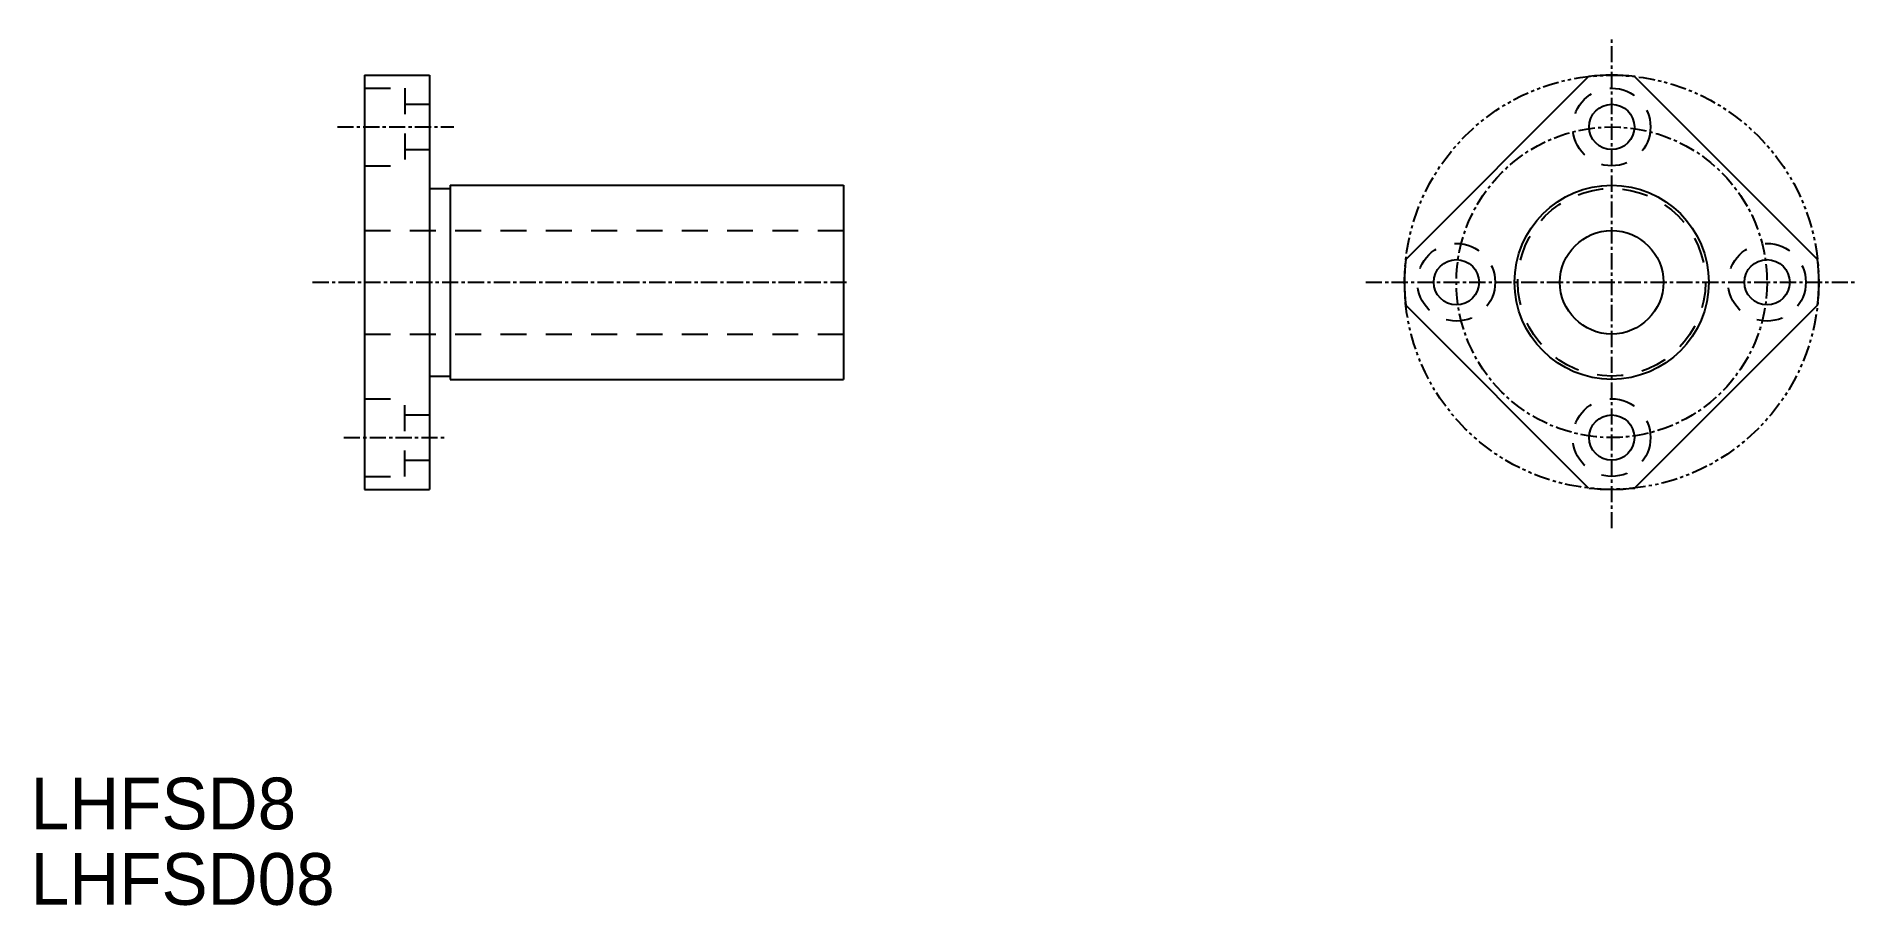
# Model space of a CAD drawing. Extents: x 260 to 401, y 143 to 210.
import ezdxf

# ---------------------------------------------------------------- set-up
doc = ezdxf.new("R2010")
doc.units = 0
for name, pattern in [('CENTER', [2, 1.25, -0.25, 0.25, -0.25]), ('DASHED', [3.5, 2, -1.5]), ('PHANTOM', [2.5, 1.25, -0.25, 0.25, -0.25, 0.25, -0.25])]:
    doc.linetypes.add(name, pattern=pattern)
doc.layers.get('0').update_dxf_attribs({"linetype": 'CONTINUOUS'})
doc.layers.add('CENTER', color=1, linetype='CENTER')

msp = doc.modelspace()

# ---------------------------------------------------------------- linework, layer by layer
at = {"color": 7, "linetype": 'CONTINUOUS'}
for p, q in [((285.28, 207.19), (285.28, 175.19)), ((285.28, 207.19), (290.28, 207.19)), ((290.28, 207.19), (290.28, 175.19)), ((379.84, 207.09), (365.71, 192.96)), ((397.52, 192.96), (383.39, 207.09)), ((290.28, 198.44), (291.88, 198.44)), ((291.88, 198.69), (291.88, 183.69)), ((291.88, 198.69), (322.28, 198.69)), ((322.28, 198.69), (322.28, 183.69)), ((379.84, 175.29), (365.71, 189.41)), ((397.52, 189.41), (383.39, 175.29)), ((290.28, 183.94), (291.88, 183.94)), ((291.88, 183.69), (322.28, 183.69)), ((285.28, 175.19), (290.28, 175.19))]:
    msp.add_line(p, q, dxfattribs=at)
at = {"color": 3, "linetype": 'DASHED'}
for p, q in [((285.28, 206.19), (288.38, 206.19)), ((288.38, 206.19), (288.38, 200.19)), ((288.38, 204.94), (290.28, 204.94)), ((288.38, 201.44), (290.28, 201.44)), ((285.28, 200.19), (288.38, 200.19)), ((285.28, 195.19), (322.28, 195.19)), ((285.28, 187.19), (322.28, 187.19)), ((285.28, 182.19), (288.38, 182.19)), ((288.38, 176.19), (288.38, 182.19)), ((288.38, 180.94), (290.28, 180.94)), ((288.38, 177.44), (290.28, 177.44)), ((285.28, 176.19), (288.38, 176.19))]:
    msp.add_line(p, q, dxfattribs=at)
at = {"color": 3, "linetype": 'PHANTOM'}
msp.add_circle((381.62, 191.19), 16, dxfattribs=at)
at = {"color": 3, "linetype": 'DASHED'}
for centre, radius in [((381.62, 203.19), 3), ((381.62, 191.19), 7.25), ((369.62, 191.19), 3), ((393.62, 191.19), 3), ((381.62, 179.19), 3)]:
    msp.add_circle(centre, radius, dxfattribs=at)
at = {"color": 7, "linetype": 'CONTINUOUS'}
for centre, radius in [((381.62, 203.19), 1.75), ((381.62, 191.19), 7.5), ((381.62, 191.19), 4), ((369.62, 191.19), 1.75), ((393.62, 191.19), 1.75), ((381.62, 179.19), 1.75)]:
    msp.add_circle(centre, radius, dxfattribs=at)
for start, end in [(83.6248, 96.3752), (173.6248, 186.3752), (353.6248, 6.3752), (263.6248, 276.3752)]:
    msp.add_arc((381.62, 191.19), 16, start, end, dxfattribs=at)
at = {"layer": 'CENTER', "color": 1, "linetype": 'CENTER'}
for p, q in [((381.62, 172.19), (381.62, 210.19)), ((283.17, 203.19), (292.17, 203.19)), ((281.26, 191.19), (322.67, 191.19)), ((362.62, 191.19), (400.62, 191.19)), ((283.67, 179.19), (291.67, 179.19))]:
    msp.add_line(p, q, dxfattribs=at)
msp.add_circle((381.62, 191.19), 12, dxfattribs=at)

# ---------------------------------------------------------------- texts
at = {"color": 7, "linetype": 'CONTINUOUS'}
for s, p in [('LHFSD8', (259.48, 148.92)), ('LHFSD08', (259.48, 143.09))]:
    msp.add_text(s, height=4, dxfattribs=at).set_placement(p)

doc.saveas('drawing.dxf')
